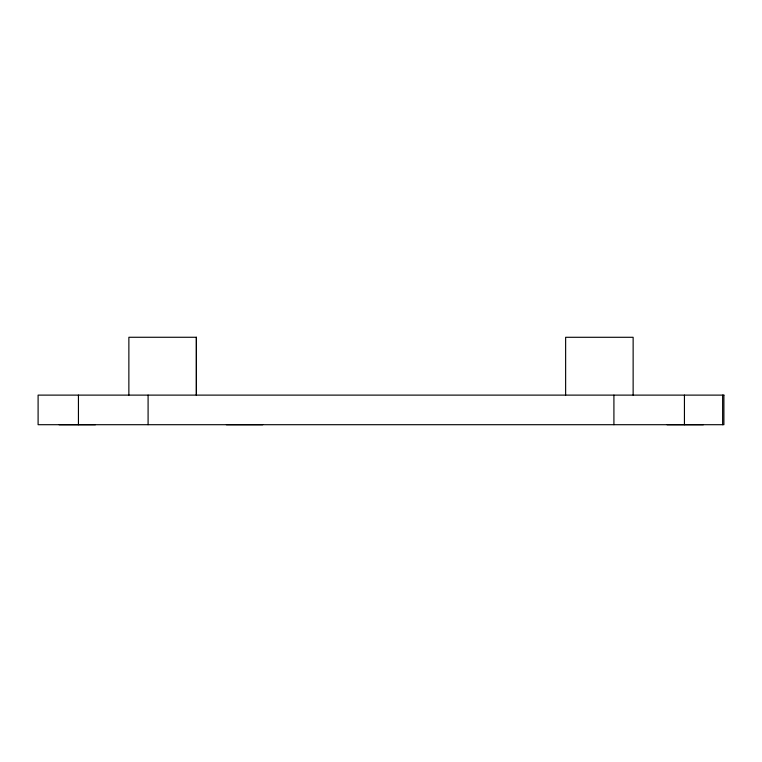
<?xml version="1.0" encoding="UTF-8"?>
<svg xmlns="http://www.w3.org/2000/svg" width="762" height="762" viewBox="0 0 762 762"><rect width="100%" height="100%" fill="white"/><g stroke="black" fill="none" stroke-linecap="round" stroke-linejoin="round"><path stroke-width="1.14" d="M128.864 395.116L128.873 337.271L196.377 337.271L196.377 395.116L196.377 337.271M59.112 424.729L95.421 424.729M226.4 424.729L262.7 424.729M667.055 424.729L703.364 424.729M722.633 395.116L722.633 424.701M684.438 395.116L684.438 424.701M633.136 395.116L633.136 337.29L565.633 337.29L565.633 395.116M613.915 395.116L613.915 424.701M148.095 395.116L148.095 424.701M78.438 395.116L78.438 424.701M723.9 395.116L38.1 395.116L38.1 424.701L723.9 424.701L723.9 395.116"/></g></svg>
